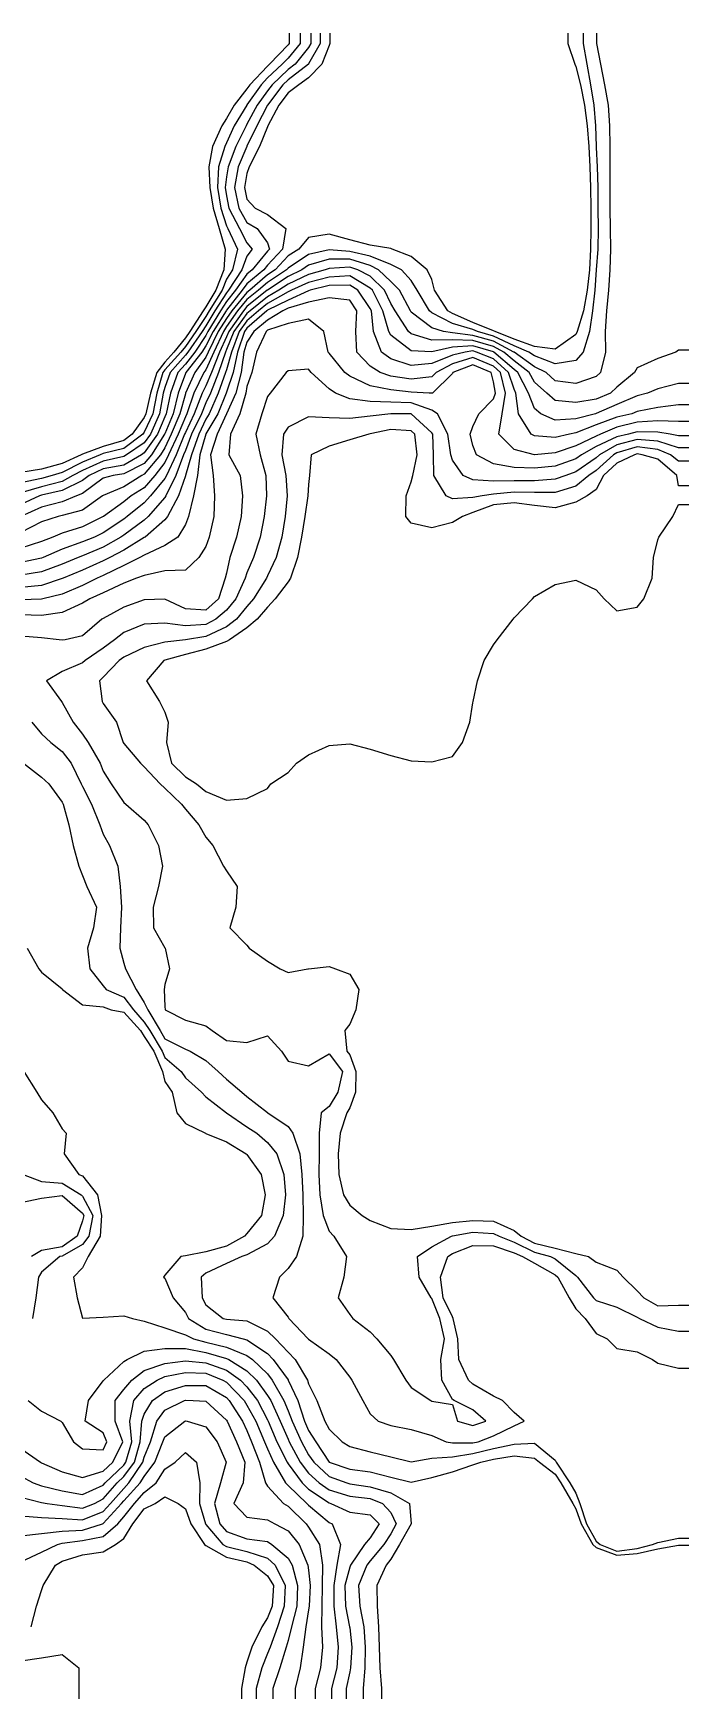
# Model space of a CAD drawing. Header units: metres. Extents: x 542999 to 543275, y 2234575 to 2234818.
# Drawn here: x 543178.9 to 543274.6, y 2234575 to 2234818 of the extents above; entities that cross this region are included whole.
import ezdxf

# ---------------------------------------------------------------- set-up
doc = ezdxf.new("R2010")
doc.units = ezdxf.units.M

msp = doc.modelspace()

# ---------------------------------------------------------------- linework, layer by layer
for points, elevation in [([(543261.13, 2234818.03), (543261.13, 2234816.53), (543261.7, 2234813.53), (543262.3, 2234810.53), (543262.84, 2234807.53), (543263.04, 2234804.53), (543263.07, 2234801.53), (543263.08, 2234798.53), (543263.1, 2234795.53), (543263.11, 2234792.53), (543263.13, 2234789.53), (543263.16, 2234786.53), (543263.07, 2234783.53), (543262.88, 2234780.53), (543262.6, 2234777.53), (543262.41, 2234774.53), (543262.43, 2234771.53), (543261.7, 2234768.53), (543261.1, 2234767.97), (543258.1, 2234766.91), (543255.1, 2234767.34), (543253.78, 2234768.53), (543252.1, 2234769.38), (543249.1, 2234771.49), (543249.06, 2234771.53), (543246.1, 2234773.09), (543243.1, 2234773.96), (543240.1, 2234774.34), (543238.8, 2234774.53), (543237.1, 2234775.04), (543234.1, 2234777.36), (543233.99, 2234777.53), (543232.35, 2234780.53), (543231.1, 2234781.82), (543229.33, 2234783.53), (543228.1, 2234784.15), (543225.1, 2234785.06), (543222.1, 2234785.07), (543219.1, 2234784.19), (543218.12, 2234783.53), (543216.1, 2234782.57), (543213.1, 2234780.56), (543213.07, 2234780.53), (543210.1, 2234778.17), (543209.57, 2234777.53), (543207.43, 2234774.53), (543207.1, 2234773.75), (543206.11, 2234771.53), (543204.91, 2234768.53), (543204.1, 2234766.59), (543203.58, 2234765.53), (543202.38, 2234762.53), (543201.1, 2234759.78), (543201, 2234759.53), (543199.76, 2234756.53), (543198.34, 2234753.53), (543198.1, 2234753.08), (543196.03, 2234750.53), (543195.1, 2234749.5), (543192.6, 2234747.53), (543192.1, 2234747.16), (543189.1, 2234745.15), (543187.83, 2234744.53), (543186.1, 2234743.81), (543183.1, 2234742.76), (543180.34, 2234741.53), (543180.1, 2234741.44), (543177.1, 2234740.81)], 2135.5), ([(543259.17, 2234818.03), (543259.17, 2234816.53), (543259.71, 2234813.53), (543260.27, 2234810.53), (543260.74, 2234807.53), (543260.99, 2234804.53), (543261.1, 2234801.53), (543261.1, 2234801.39), (543261.23, 2234798.53), (543261.31, 2234795.53), (543261.35, 2234792.53), (543261.37, 2234789.53), (543261.32, 2234786.53), (543261.11, 2234783.53), (543261.1, 2234783.52), (543260.9, 2234780.53), (543260.57, 2234777.53), (543260.12, 2234774.53), (543259.17, 2234771.53), (543258.1, 2234770.31), (543255.1, 2234769.8), (543252.1, 2234770.95), (543251.28, 2234771.53), (543249.1, 2234772.45), (543246.1, 2234773.85), (543243.74, 2234774.53), (543243.1, 2234774.79), (543240.1, 2234775.71), (543237.1, 2234777.26), (543236.76, 2234777.53), (543234.95, 2234780.53), (543234.1, 2234781.98), (543232.64, 2234783.53), (543231.1, 2234784.32), (543228.1, 2234785.52), (543225.1, 2234786.18), (543222.1, 2234786.43), (543219.1, 2234785.78), (543216.1, 2234783.78), (543215.87, 2234783.53), (543213.1, 2234781.67), (543211.8, 2234780.53), (543210.1, 2234779.18), (543208.73, 2234777.53), (543207.1, 2234775.23), (543206.66, 2234774.53), (543205.28, 2234771.53), (543204.1, 2234768.93), (543203.82, 2234768.53), (543202.36, 2234765.53), (543201.31, 2234762.53), (543201.1, 2234762.09), (543200.03, 2234759.53), (543198.66, 2234756.53), (543198.1, 2234755.4), (543196.65, 2234753.53), (543195.1, 2234751.72), (543193.2, 2234750.53), (543192.1, 2234749.67), (543189.14, 2234747.53), (543189.1, 2234747.51), (543186.1, 2234746.04), (543183.1, 2234745.08), (543181.75, 2234744.53), (543180.1, 2234743.9), (543177.1, 2234742.89)], 2136), ([(543256.96, 2234818.03), (543256.96, 2234816.53), (543257.97, 2234813.53), (543258.1, 2234813.18), (543258.78, 2234810.53), (543259.4, 2234807.53), (543259.78, 2234804.53), (543260.01, 2234801.53), (543260.16, 2234798.53), (543260.25, 2234795.53), (543260.3, 2234792.53), (543260.32, 2234789.53), (543260.27, 2234786.53), (543260.1, 2234783.53), (543259.79, 2234780.53), (543259.25, 2234777.53), (543258.3, 2234774.53), (543258.1, 2234774.1), (543255.1, 2234771.96), (543252.1, 2234772.33), (543249.1, 2234773.4), (543246.33, 2234774.53), (543246.1, 2234774.62), (543243.1, 2234775.84), (543240.1, 2234777.15), (543239.41, 2234777.53), (543237.49, 2234780.53), (543237.1, 2234782.09), (543236.42, 2234783.53), (543234.1, 2234785.48), (543231.3, 2234786.53), (543231.1, 2234786.61), (543228.1, 2234787.1), (543225.1, 2234787.88), (543222.1, 2234788.7), (543219.1, 2234788.24), (543217.65, 2234786.53), (543216.1, 2234785.55), (543214.21, 2234783.53), (543213.1, 2234782.79), (543210.53, 2234780.53), (543210.1, 2234780.2), (543207.89, 2234777.53), (543207.1, 2234776.42), (543205.91, 2234774.53), (543204.45, 2234771.53), (543204.1, 2234770.77), (543202.5, 2234768.53), (543201.14, 2234765.53), (543201.1, 2234765.44), (543200.3, 2234762.53), (543199.05, 2234759.53), (543198.1, 2234757.54), (543197.47, 2234756.53), (543195.1, 2234753.71), (543194.73, 2234753.53), (543192.1, 2234751.87), (543189.1, 2234750.61), (543188.99, 2234750.53), (543186.1, 2234748.46), (543183.1, 2234747.66), (543182.51, 2234747.53), (543180.1, 2234746.74), (543177.1, 2234745.18)], 2136.5), ([(543222.21, 2234818.03), (543222.21, 2234816.53), (543222.1, 2234816.25), (543221.04, 2234813.53), (543219.1, 2234811.53), (543217.66, 2234810.53), (543216.1, 2234809.36), (543214.74, 2234807.53), (543213.17, 2234804.53), (543213.1, 2234804.4), (543211.92, 2234801.53), (543210.41, 2234798.53), (543210.1, 2234797.59), (543209.72, 2234795.53), (543210.1, 2234793.82), (543211.3, 2234792.53), (543213.1, 2234791.58), (543215.78, 2234789.53), (543215.27, 2234786.53), (543213.1, 2234784.2), (543212.55, 2234783.53), (543210.1, 2234781.48), (543209.42, 2234780.53), (543207.1, 2234777.62), (543207.05, 2234777.53), (543205.15, 2234774.53), (543204.1, 2234772.42), (543203.51, 2234771.53), (543201.18, 2234768.53), (543201.1, 2234768.38), (543200.03, 2234765.53), (543199.3, 2234762.53), (543198.1, 2234759.61), (543198.07, 2234759.53), (543196.17, 2234756.53), (543195.1, 2234755.26), (543192.1, 2234753.76), (543190.57, 2234753.53), (543189.1, 2234753.11), (543186.1, 2234750.89), (543185.19, 2234750.53), (543183.1, 2234749.67), (543180.1, 2234748.87), (543177.1, 2234747.55)], 2137), ([(543220.81, 2234818.03), (543220.81, 2234816.53), (543219.1, 2234813.56), (543219.09, 2234813.53), (543216.1, 2234811.23), (543215.36, 2234810.53), (543213.1, 2234807.56), (543213.08, 2234807.53), (543211.56, 2234804.53), (543210.1, 2234801.56), (543210.09, 2234801.53), (543208.81, 2234798.53), (543208.3, 2234795.53), (543208.93, 2234792.53), (543210.1, 2234790.44), (543211.6, 2234789.53), (543213.1, 2234787.46), (543213.39, 2234786.53), (543213.1, 2234786.22), (543210.87, 2234783.53), (543210.1, 2234782.89), (543208.41, 2234780.53), (543207.1, 2234778.9), (543206.23, 2234777.53), (543204.4, 2234774.53), (543204.1, 2234773.94), (543202.49, 2234771.53), (543201.1, 2234769.76), (543200.01, 2234768.53), (543198.94, 2234765.53), (543198.3, 2234762.53), (543198.1, 2234762.05), (543197.03, 2234759.53), (543195.1, 2234756.8), (543194.71, 2234756.53), (543192.1, 2234755.02), (543189.1, 2234754.46), (543187.06, 2234753.53), (543186.1, 2234752.79), (543183.1, 2234751.3), (543180.1, 2234750.63), (543179.79, 2234750.53), (543177.1, 2234749.3)], 2137.5), ([(543219.44, 2234818.03), (543219.44, 2234816.53), (543219.1, 2234815.95), (543217.15, 2234813.53), (543216.1, 2234812.73), (543213.78, 2234810.53), (543213.1, 2234809.65), (543211.58, 2234807.53), (543210.1, 2234804.76), (543209.97, 2234804.53), (543208.48, 2234801.53), (543207.34, 2234798.53), (543207.1, 2234797.07), (543206.92, 2234795.53), (543207.1, 2234794.33), (543207.47, 2234792.53), (543208.99, 2234789.53), (543210.1, 2234787.44), (543210.86, 2234786.53), (543210.1, 2234785.5), (543209.35, 2234783.53), (543207.39, 2234780.53), (543207.1, 2234780.18), (543205.41, 2234777.53), (543204.1, 2234775.37), (543203.55, 2234774.53), (543201.48, 2234771.53), (543201.1, 2234771.06), (543198.86, 2234768.53), (543198.1, 2234766.35), (543197.88, 2234765.53), (543197.32, 2234762.53), (543195.99, 2234759.53), (543195.1, 2234758.27), (543192.53, 2234756.53), (543192.1, 2234756.29), (543189.1, 2234755.59), (543186.1, 2234754.26), (543184.66, 2234753.53), (543183.1, 2234752.64), (543180.1, 2234751.86), (543177.1, 2234750.96)], 2138), ([(543217.89, 2234818.03), (543217.89, 2234816.53), (543216.1, 2234814.42), (543215.25, 2234813.53), (543213.1, 2234811.53), (543212.17, 2234810.53), (543210.1, 2234807.58), (543210.07, 2234807.53), (543208.25, 2234804.53), (543207.1, 2234802.06), (543206.85, 2234801.53), (543205.92, 2234798.53), (543205.79, 2234795.53), (543206.28, 2234792.53), (543207.1, 2234789.92), (543207.3, 2234789.53), (543208.73, 2234786.53), (543207.97, 2234783.53), (543207.1, 2234782.14), (543206.46, 2234780.53), (543204.59, 2234777.53), (543204.1, 2234776.73), (543202.65, 2234774.53), (543201.1, 2234772.34), (543200.45, 2234771.53), (543198.1, 2234768.93), (543197.8, 2234768.53), (543196.95, 2234765.53), (543196.34, 2234762.53), (543195.1, 2234759.85), (543194.88, 2234759.53), (543192.1, 2234757.46), (543189.1, 2234756.7), (543188.65, 2234756.53), (543186.1, 2234755.44), (543183.1, 2234753.97), (543181.66, 2234753.53), (543180.1, 2234753.08), (543177.1, 2234752.43)], 2138.5), ([(543216.28, 2234818.03), (543216.28, 2234816.53), (543216.1, 2234816.33), (543213.4, 2234813.53), (543213.1, 2234813.26), (543210.54, 2234810.53), (543210.1, 2234809.91), (543208.22, 2234807.53), (543207.1, 2234805.6), (543206.43, 2234804.53), (543205.08, 2234801.53), (543204.52, 2234798.53), (543204.66, 2234795.53), (543205.18, 2234792.53), (543206.03, 2234789.53), (543206.91, 2234786.53), (543206.71, 2234783.53), (543205.57, 2234780.53), (543204.1, 2234778.13), (543203.71, 2234777.53), (543201.75, 2234774.53), (543201.1, 2234773.61), (543199.42, 2234771.53), (543198.1, 2234770.07), (543196.94, 2234768.53), (543196.02, 2234765.53), (543195.35, 2234762.53), (543195.1, 2234761.99), (543193.34, 2234759.53), (543192.1, 2234758.61), (543189.1, 2234757.75), (543186.1, 2234756.63), (543185.87, 2234756.53), (543183.1, 2234755.25), (543180.1, 2234754.42), (543177.1, 2234753.95)], 2139), ([(543274.6, 2234771.82), (543273.1, 2234771.82), (543272.7, 2234771.53), (543270.1, 2234770.56), (543267.1, 2234769.22), (543266.71, 2234768.53), (543264.1, 2234766.42), (543263.16, 2234765.53), (543261.1, 2234764.67), (543258.1, 2234764.14), (543255.1, 2234764.46), (543253.9, 2234765.53), (543252.1, 2234767.13), (543251.33, 2234768.53), (543249.1, 2234770.23), (543247.62, 2234771.53), (543246.1, 2234772.33), (543243.1, 2234773.2), (543240.1, 2234773.29), (543237.1, 2234773.25), (543234.1, 2234774.18), (543233.69, 2234774.53), (543231.76, 2234777.53), (543231.1, 2234778.62), (543230.2, 2234780.53), (543228.1, 2234782.58), (543226.28, 2234783.53), (543225.1, 2234783.93), (543222.1, 2234783.71), (543221.54, 2234783.53), (543219.1, 2234782.84), (543216.1, 2234781.45), (543214.74, 2234780.53), (543213.1, 2234779.58), (543210.55, 2234777.53), (543210.1, 2234777.14), (543208.2, 2234774.53), (543207.1, 2234771.89), (543206.94, 2234771.53), (543205.94, 2234768.53), (543204.76, 2234765.53), (543204.1, 2234764.09), (543203.44, 2234762.53), (543202.02, 2234759.53), (543201.1, 2234757.14), (543200.85, 2234756.53), (543199.73, 2234753.53), (543198.23, 2234750.53), (543198.1, 2234750.32), (543195.68, 2234747.53), (543195.1, 2234747.01), (543192.1, 2234744.8), (543191.7, 2234744.53), (543189.1, 2234743.06), (543186.1, 2234741.79), (543185.45, 2234741.53), (543183.1, 2234740.57), (543180.1, 2234739.47), (543177.1, 2234738.98)], 2135), ([(543274.6, 2234766.91), (543273.1, 2234766.91), (543270.1, 2234766.14), (543268.58, 2234765.53), (543267.1, 2234765.15), (543264.1, 2234763.85), (543261.1, 2234762.56), (543260.98, 2234762.53), (543258.1, 2234761.8), (543255.1, 2234761.58), (543253.02, 2234762.53), (543252.1, 2234763.29), (543251.23, 2234765.53), (543249.67, 2234768.53), (543249.1, 2234768.96), (543246.17, 2234771.53), (543246.1, 2234771.57), (543243.1, 2234772.45), (543240.1, 2234772.23), (543237.1, 2234771.57), (543234.1, 2234771.69), (543231.1, 2234774.01), (543230.82, 2234774.53), (543229.93, 2234777.53), (543228.42, 2234780.53), (543228.1, 2234780.84), (543225.1, 2234782.64), (543222.1, 2234782.46), (543219.1, 2234781.66), (543216.59, 2234780.53), (543216.1, 2234780.31), (543213.1, 2234778.61), (543211.76, 2234777.53), (543210.1, 2234776.08), (543208.98, 2234774.53), (543207.84, 2234771.53), (543207.1, 2234768.94), (543206.97, 2234768.53), (543205.91, 2234765.53), (543204.59, 2234762.53), (543204.1, 2234761.72), (543203.05, 2234759.53), (543202.02, 2234756.53), (543201.13, 2234753.53), (543201.1, 2234753.44), (543200.1, 2234750.53), (543198.51, 2234747.53), (543198.1, 2234747.02), (543195.22, 2234744.53), (543195.1, 2234744.46), (543192.1, 2234742.63), (543190.05, 2234741.53), (543189.1, 2234741.04), (543186.1, 2234739.7), (543183.27, 2234738.53), (543183.1, 2234738.46), (543180.1, 2234737.48), (543177.1, 2234737.18)], 2134.5), ([(543274.6, 2234763.81), (543273.1, 2234763.81), (543270.1, 2234763.42), (543267.1, 2234762.84), (543266.29, 2234762.53), (543264.1, 2234762), (543261.1, 2234760.89), (543258.1, 2234759.74), (543257.19, 2234759.53), (543255.1, 2234759.04), (543252.1, 2234759.29), (543251.61, 2234759.53), (543249.77, 2234762.53), (543249.38, 2234765.53), (543249.1, 2234766.09), (543248.31, 2234768.53), (543246.1, 2234770.51), (543243.64, 2234771.53), (543243.1, 2234771.69), (543241.97, 2234771.53), (543240.1, 2234771.09), (543237.1, 2234769.83), (543234.1, 2234769.55), (543231.1, 2234770.51), (543229.75, 2234771.53), (543228.6, 2234774.53), (543228.28, 2234777.53), (543228.1, 2234777.87), (543226.29, 2234780.53), (543225.1, 2234781.27), (543222.1, 2234781.21), (543219.32, 2234780.53), (543219.1, 2234780.46), (543216.1, 2234779.11), (543213.1, 2234777.63), (543212.98, 2234777.53), (543210.1, 2234775.01), (543209.75, 2234774.53), (543208.74, 2234771.53), (543208.1, 2234768.53), (543207.1, 2234765.66), (543207.06, 2234765.53), (543205.85, 2234762.53), (543204.1, 2234759.58), (543204.08, 2234759.53), (543203.22, 2234756.53), (543202.87, 2234753.53), (543202.3, 2234750.53), (543201.54, 2234747.53), (543201.1, 2234746.36), (543199.99, 2234744.53), (543198.1, 2234743.28), (543195.1, 2234741.87), (543194.47, 2234741.53), (543192.1, 2234740.38), (543189.1, 2234738.92), (543188.22, 2234738.53), (543186.1, 2234737.48), (543183.1, 2234736.19), (543180.3, 2234735.53), (543180.1, 2234735.48), (543177.1, 2234735.36)], 2134), ([(543274.6, 2234761.39), (543273.1, 2234761.39), (543270.1, 2234761.48), (543267.1, 2234761.3), (543264.1, 2234760.54), (543261.74, 2234759.53), (543261.1, 2234759.25), (543258.1, 2234757.84), (543255.1, 2234756.84), (543252.1, 2234756.55), (543249.1, 2234757.28), (543246.88, 2234759.53), (543247.35, 2234762.53), (543247.85, 2234765.53), (543247.12, 2234768.53), (543246.1, 2234769.44), (543243.1, 2234770.71), (543240.1, 2234769.79), (543237.73, 2234768.53), (543237.1, 2234767.92), (543234.1, 2234767.57), (543231.1, 2234768.01), (543229.53, 2234768.53), (543228.1, 2234769.44), (543226.13, 2234771.53), (543226, 2234774.53), (543226.16, 2234777.53), (543225.1, 2234779.07), (543222.1, 2234779.45), (543219.1, 2234778.82), (543216.1, 2234777.91), (543215.32, 2234777.53), (543213.1, 2234776.19), (543211.09, 2234774.53), (543210.1, 2234772.97), (543209.65, 2234771.53), (543209.23, 2234768.53), (543208.49, 2234765.53), (543207.12, 2234762.53), (543207.1, 2234762.51), (543205.73, 2234759.53), (543204.75, 2234756.53), (543205.14, 2234753.53), (543205.38, 2234750.53), (543205.27, 2234747.53), (543204.6, 2234744.53), (543204.1, 2234743.15), (543203.08, 2234741.53), (543201.1, 2234739.72), (543198.1, 2234739.61), (543195.1, 2234738.94), (543193.96, 2234738.53), (543192.1, 2234737.79), (543189.1, 2234736.39), (543187.17, 2234735.53), (543186.1, 2234734.87), (543183.1, 2234733.51), (543180.1, 2234733.1), (543177.1, 2234733.17)], 2133.5), ([(543274.6, 2234759.31), (543273.1, 2234759.31), (543271.91, 2234759.53), (543270.1, 2234759.85), (543267.1, 2234759.87), (543265.79, 2234759.53), (543264.1, 2234759.17), (543261.1, 2234757.72), (543258.94, 2234756.53), (543258.1, 2234755.96), (543255.1, 2234754.88), (543252.1, 2234754.56), (543249.1, 2234754.66), (543246.1, 2234755.19), (543243.63, 2234756.53), (543243.1, 2234757.88), (543242.67, 2234759.53), (543243.1, 2234760.67), (543243.98, 2234762.53), (543246.1, 2234764.69), (543246.37, 2234765.53), (543246.1, 2234767.18), (543245.75, 2234768.53), (543243.1, 2234769.68), (543240.17, 2234768.53), (543240.1, 2234768.37), (543237.18, 2234765.53), (543237.1, 2234765.5), (543236.72, 2234765.53), (543234.1, 2234765.69), (543231.1, 2234766.01), (543228.1, 2234766.59), (543225.1, 2234767.98), (543224.38, 2234768.53), (543222.1, 2234771.38), (543221.97, 2234771.53), (543221.31, 2234774.53), (543219.1, 2234776.33), (543216.1, 2234775.67), (543213.1, 2234774.7), (543212.9, 2234774.53), (543211.5, 2234771.53), (543210.81, 2234768.53), (543210.1, 2234766.52), (543209.94, 2234765.53), (543209.07, 2234762.53), (543207.7, 2234759.53), (543207.46, 2234756.53), (543209.12, 2234753.53), (543209.46, 2234750.53), (543209.24, 2234747.53), (543208.56, 2234744.53), (543207.62, 2234741.53), (543207.1, 2234739.26), (543206.93, 2234738.53), (543205.96, 2234735.53), (543204.1, 2234733.88), (543201.1, 2234734.05), (543198.1, 2234735.45), (543195.1, 2234735.36), (543192.1, 2234734.31), (543189.1, 2234732.64), (543188.92, 2234732.53), (543186.1, 2234730.11), (543183.53, 2234729.53), (543183.1, 2234729.48), (543182.67, 2234729.53), (543180.1, 2234729.83), (543177.1, 2234730.09)], 2133), ([(543274.6, 2234757.57), (543273.1, 2234757.57), (543270.1, 2234758.54), (543267.1, 2234758.74), (543264.1, 2234757.99), (543261.57, 2234756.53), (543261.1, 2234756.11), (543258.1, 2234754.06), (543256.67, 2234753.53), (543255.1, 2234752.96), (543252.1, 2234752.71), (543249.1, 2234752.71), (543246.1, 2234752.69), (543243.1, 2234752.89), (543241.65, 2234753.53), (543240.1, 2234755.73), (543239.87, 2234756.53), (543239.42, 2234759.53), (543237.91, 2234762.53), (543237.1, 2234763.05), (543234.1, 2234764.09), (543231.1, 2234764.23), (543228.1, 2234764.31), (543225.1, 2234764.71), (543223.04, 2234765.53), (543222.1, 2234766.16), (543219.49, 2234768.53), (543219.1, 2234769.01), (543216.1, 2234768.78), (543215.82, 2234768.53), (543213.47, 2234765.53), (543213.1, 2234765.04), (543212.25, 2234762.53), (543211.38, 2234759.53), (543212.02, 2234756.53), (543212.87, 2234753.53), (543212.93, 2234750.53), (543212.63, 2234747.53), (543212.04, 2234744.53), (543211.06, 2234741.53), (543210.1, 2234739.29), (543209.83, 2234738.53), (543208.49, 2234735.53), (543207.1, 2234733.88), (543205.56, 2234732.53), (543204.1, 2234731.76), (543201.1, 2234731.58), (543198.1, 2234731.95), (543195.1, 2234731.83), (543192.1, 2234730.62), (543190.76, 2234729.53), (543189.1, 2234728.31), (543186.46, 2234726.53), (543186.1, 2234726.17), (543183.1, 2234724.89), (543180.84, 2234723.53), (543183, 2234720.53), (543183.1, 2234720.41), (543184.74, 2234717.53), (543186.1, 2234715.78), (543186.91, 2234714.53), (543188.67, 2234711.53), (543189.1, 2234710.39), (543190.29, 2234708.53), (543192.1, 2234705.78), (543192.41, 2234705.53), (543195.1, 2234703.21), (543195.66, 2234702.53), (543197.19, 2234699.53), (543197.75, 2234696.53), (543197.2, 2234693.53), (543196.38, 2234690.53), (543196.46, 2234687.53), (543198.1, 2234684.58), (543198.15, 2234684.53), (543198.79, 2234681.53), (543198.1, 2234679.25), (543198, 2234678.53), (543198.1, 2234676.02), (543198.16, 2234675.53), (543201.1, 2234674.03), (543204.1, 2234673.22), (543205.04, 2234672.53), (543207.1, 2234671.07), (543210.1, 2234670.76), (543213.1, 2234671.75), (543215.15, 2234669.53), (543216.1, 2234668.04), (543219.1, 2234667.35), (543222.1, 2234669.11), (543224.07, 2234666.53), (543223.37, 2234663.53), (543222.1, 2234661.46), (543220.94, 2234660.53), (543220.64, 2234657.53), (543220.62, 2234654.53), (543220.57, 2234651.53), (543220.73, 2234648.53), (543221.25, 2234645.53), (543222.1, 2234643.27), (543222.77, 2234642.53), (543224.61, 2234639.53), (543224.26, 2234636.53), (543223.42, 2234633.53), (543225.1, 2234631.08), (543225.56, 2234630.53), (543228.1, 2234628.56), (543229.05, 2234627.53), (543231.1, 2234625.1), (543231.49, 2234624.53), (543233.3, 2234621.53), (543234.1, 2234620.45), (543236.93, 2234618.53), (543237.1, 2234618.45), (543240.1, 2234617.98), (543240.85, 2234615.53), (543243.1, 2234614.88), (543244.96, 2234615.53), (543243.1, 2234617.18), (543240.35, 2234618.53), (543240.1, 2234618.7), (543238.53, 2234621.53), (543238.41, 2234624.53), (543238.92, 2234627.53), (543238.27, 2234630.53), (543237.1, 2234633.44), (543237, 2234633.53), (543235.22, 2234636.53), (543234.98, 2234639.53), (543237.1, 2234640.97), (543239.97, 2234642.53), (543240.1, 2234642.57), (543243.1, 2234643.09), (543246.1, 2234642.93), (543246.94, 2234642.53), (543249.1, 2234641.64), (543252.1, 2234640.18), (543254.43, 2234639.53), (543255.1, 2234639.2), (543258.1, 2234636.76), (543258.38, 2234636.53), (543260.69, 2234633.53), (543261.1, 2234633.12), (543264.1, 2234632.18), (543267.1, 2234630.68), (543267.44, 2234630.53), (543270.1, 2234629.22), (543273.1, 2234628.65), (543274.6, 2234628.65)], 2132.5), ([(543274.6, 2234755.59), (543273.1, 2234755.59), (543271.93, 2234756.53), (543270.1, 2234757.31), (543267.1, 2234757.7), (543264.1, 2234756.81), (543263.62, 2234756.53), (543261.1, 2234754.26), (543260.04, 2234753.53), (543258.1, 2234751.96), (543255.1, 2234751.05), (543252.1, 2234751.02), (543249.1, 2234751.08), (543246.1, 2234750.81), (543244.43, 2234750.53), (543243.1, 2234750.28), (543240.1, 2234750.13), (543239.17, 2234750.53), (543237.39, 2234753.53), (543237.36, 2234756.53), (543237.23, 2234759.53), (543237.1, 2234759.73), (543234.1, 2234762.51), (543231.1, 2234762.51), (543228.1, 2234762.15), (543225.1, 2234761.82), (543222.1, 2234761.91), (543219.1, 2234762.06), (543216.1, 2234760.55), (543215.45, 2234759.53), (543215.2, 2234756.53), (543215.79, 2234753.53), (543215.98, 2234750.53), (543215.7, 2234747.53), (543215.17, 2234744.53), (543214.36, 2234741.53), (543213.1, 2234738.89), (543212.94, 2234738.53), (543211.07, 2234735.53), (543210.1, 2234734.42), (543208.58, 2234732.53), (543207.1, 2234731.41), (543204.1, 2234730.03), (543201.12, 2234729.53), (543201.1, 2234729.53), (543198.1, 2234729.18), (543195.1, 2234728.43), (543192.1, 2234727.01), (543191.43, 2234726.53), (543189.1, 2234724.07), (543188.58, 2234723.53), (543188.96, 2234720.53), (543189.1, 2234720.25), (543191.07, 2234717.53), (543192.01, 2234714.53), (543192.1, 2234714.41), (543194.57, 2234711.53), (543195.1, 2234711.01), (543197.42, 2234708.53), (543198.1, 2234707.87), (543200.53, 2234705.53), (543201.1, 2234704.82), (543203.07, 2234702.53), (543204.1, 2234700.74), (543205.12, 2234699.53), (543206.69, 2234696.53), (543207.1, 2234695.83), (543208.67, 2234693.53), (543208.48, 2234690.53), (543207.6, 2234687.53), (543210.1, 2234684.96), (543210.43, 2234684.53), (543213.1, 2234682.65), (543214.95, 2234681.53), (543216.1, 2234680.99), (543219, 2234681.53), (543219.1, 2234681.54), (543222.1, 2234681.89), (543223.01, 2234681.53), (543225.1, 2234680.76), (543226.43, 2234678.53), (543226, 2234675.53), (543225.1, 2234673.43), (543224.37, 2234672.53), (543224.69, 2234669.53), (543225.1, 2234668.97), (543226, 2234666.53), (543225.93, 2234663.53), (543225.1, 2234661.25), (543224.68, 2234660.53), (543223.69, 2234657.53), (543223.43, 2234654.53), (543223.53, 2234651.53), (543224.2, 2234648.53), (543225.1, 2234647.05), (543226.9, 2234645.53), (543228.1, 2234644.81), (543231.1, 2234643.66), (543234.1, 2234643.48), (543237.1, 2234643.98), (543240.1, 2234644.49), (543243.1, 2234644.82), (543246.1, 2234644.71), (543249.1, 2234643.37), (543250.16, 2234642.53), (543252.1, 2234641.49), (543255.1, 2234640.76), (543258.1, 2234640.01), (543259.99, 2234639.53), (543261.1, 2234638.74), (543264.1, 2234637.57), (543265.02, 2234636.53), (543267.1, 2234634.53), (543268.05, 2234633.53), (543270.1, 2234632.36), (543273.1, 2234632.43), (543274.6, 2234632.43)], 2132), ([(543274.6, 2234752), (543273.1, 2234752), (543272.87, 2234753.53), (543270.1, 2234755.89), (543267.81, 2234756.53), (543267.1, 2234756.65), (543266.71, 2234756.53), (543264.1, 2234755.31), (543262.16, 2234753.53), (543261.1, 2234751.45), (543259.8, 2234750.53), (543258.1, 2234749.64), (543255.1, 2234748.79), (543252.1, 2234749.15), (543249.1, 2234749.53), (543246.1, 2234749.21), (543243.1, 2234748.12), (543241.56, 2234747.53), (543240.1, 2234746.67), (543237.1, 2234745.85), (543234.1, 2234746.56), (543233.31, 2234747.53), (543233.36, 2234750.53), (543234.1, 2234752.57), (543234.33, 2234753.53), (543234.93, 2234756.53), (543234.61, 2234759.53), (543234.1, 2234760.01), (543231.1, 2234760.23), (543228.1, 2234759.57), (543227.9, 2234759.53), (543225.1, 2234758.72), (543222.1, 2234757.78), (543219.46, 2234756.53), (543219.23, 2234753.53), (543219.1, 2234752.19), (543219, 2234750.53), (543218.54, 2234747.53), (543218.07, 2234744.53), (543217.47, 2234741.53), (543216.48, 2234738.53), (543216.1, 2234737.98), (543214.23, 2234735.53), (543213.1, 2234734.32), (543211.58, 2234732.53), (543210.1, 2234731.29), (543207.56, 2234729.53), (543207.1, 2234729.28), (543204.1, 2234728.16), (543201.1, 2234727.4), (543198.1, 2234726.58), (543197.98, 2234726.53), (543195.44, 2234723.53), (543197.32, 2234720.53), (543198.1, 2234719), (543198.6, 2234717.53), (543198.35, 2234714.53), (543199.09, 2234711.53), (543201.1, 2234709.56), (543202.74, 2234708.53), (543204.1, 2234707.42), (543207.1, 2234706.13), (543210.1, 2234706.38), (543213.1, 2234707.84), (543213.59, 2234708.53), (543216.1, 2234710.16), (543217.31, 2234711.53), (543219.1, 2234712.75), (543222.1, 2234714.11), (543225.1, 2234714.35), (543228.1, 2234713.6), (543231.1, 2234712.65), (543234.1, 2234711.87), (543237.1, 2234711.72), (543240.1, 2234712.49), (543241.59, 2234714.53), (543242.65, 2234717.53), (543243.1, 2234720.36), (543243.13, 2234720.53), (543243.75, 2234723.53), (543244.73, 2234726.53), (543246.1, 2234728.81), (543246.62, 2234729.53), (543248.96, 2234732.53), (543249.1, 2234732.73), (543251.79, 2234735.53), (543252.1, 2234735.87), (543255.1, 2234737.62), (543258.1, 2234738.23), (543261.1, 2234736.85), (543262.28, 2234735.53), (543264.1, 2234733.75), (543267.1, 2234734.28), (543268.06, 2234735.53), (543269.26, 2234738.53), (543269.47, 2234741.53), (543270.1, 2234744.1), (543270.25, 2234744.53), (543272.28, 2234747.53), (543273.1, 2234749.29), (543274.6, 2234749.29)], 2131.5), ([(543178.68, 2234717.53), (543180.1, 2234715.83), (543181.45, 2234714.53), (543183.1, 2234713.25), (543184.44, 2234711.53), (543185.89, 2234708.53), (543186.1, 2234708.12), (543187.4, 2234705.53), (543188.6, 2234702.53), (543189.1, 2234701.2), (543190.02, 2234699.53), (543191.23, 2234696.53), (543191.56, 2234693.53), (543191.78, 2234690.53), (543191.61, 2234687.53), (543191.52, 2234684.53), (543192.1, 2234682.37), (543192.37, 2234681.53), (543193.9, 2234678.53), (543195.1, 2234676.63), (543195.61, 2234675.53), (543197.42, 2234672.53), (543198.1, 2234671.32), (543201.1, 2234669.82), (543201.81, 2234669.53), (543204.1, 2234668.13), (543205.89, 2234666.53), (543207.1, 2234665.44), (543209.37, 2234663.53), (543210.1, 2234662.92), (543213.1, 2234660.55), (543213.13, 2234660.53), (543216.1, 2234658.52), (543216.8, 2234657.53), (543217.81, 2234654.53), (543218.13, 2234651.53), (543218.24, 2234648.53), (543218.3, 2234645.53), (543218.27, 2234642.53), (543217.31, 2234639.53), (543216.1, 2234637.81), (543214.84, 2234636.53), (543213.88, 2234633.53), (543216.1, 2234630.72), (543216.22, 2234630.53), (543219.04, 2234627.53), (543219.1, 2234627.47), (543222.1, 2234625.37), (543223.12, 2234624.53), (543225.1, 2234621.94), (543225.43, 2234621.53), (543227.04, 2234618.53), (543228.1, 2234616.59), (543229.25, 2234615.53), (543231.1, 2234614.88), (543234.1, 2234614.33), (543237.1, 2234613.45), (543239.2, 2234612.53), (543240.1, 2234612.35), (543243.1, 2234612.35), (543243.87, 2234612.53), (543246.1, 2234613.38), (543249.1, 2234614.84), (543250.57, 2234615.53), (543249.1, 2234616.77), (543247.41, 2234618.53), (543246.1, 2234619.17), (543243.1, 2234620.93), (543242.43, 2234621.53), (543241.05, 2234624.53), (543240.9, 2234627.53), (543240.21, 2234630.53), (543240.1, 2234630.77), (543238.74, 2234633.53), (543238.37, 2234636.53), (543239.43, 2234639.53), (543240.1, 2234640), (543243.1, 2234641.16), (543246.1, 2234641.13), (543249.1, 2234640.07), (543250.31, 2234639.53), (543252.1, 2234638.6), (543255.1, 2234636.87), (543255.51, 2234636.53), (543257.16, 2234633.53), (543258.1, 2234631.91), (543259.5, 2234630.53), (543261.1, 2234628.3), (543262.72, 2234627.53), (543264.1, 2234626.13), (543267.1, 2234625.65), (543269.31, 2234624.53), (543270.1, 2234623.97), (543273.1, 2234623.27), (543274.6, 2234623.27)], 2133), ([(543177.45, 2234711.53), (543180.1, 2234709.51), (543181.16, 2234708.53), (543183.1, 2234705.84), (543183.25, 2234705.53), (543184.08, 2234702.53), (543184.74, 2234699.53), (543185.55, 2234696.53), (543186.1, 2234695.13), (543186.71, 2234693.53), (543188.11, 2234690.53), (543187.7, 2234687.53), (543186.83, 2234684.53), (543187.17, 2234681.53), (543189.1, 2234679.07), (543189.53, 2234678.53), (543192.1, 2234677.37), (543193.55, 2234675.53), (543195.1, 2234673.75), (543195.93, 2234672.53), (543197.71, 2234669.53), (543198.1, 2234668.59), (543200.48, 2234666.53), (543201.1, 2234665.62), (543203.45, 2234663.53), (543204.1, 2234662.87), (543207.09, 2234660.53), (543207.1, 2234660.53), (543210.1, 2234658.47), (543211.52, 2234657.53), (543213.1, 2234656.21), (543214.44, 2234654.53), (543215.46, 2234651.53), (543215.71, 2234648.53), (543215.4, 2234645.53), (543214.13, 2234642.53), (543213.1, 2234641.38), (543210.1, 2234639.8), (543209.36, 2234639.53), (543207.1, 2234638.55), (543204.1, 2234637.11), (543203.41, 2234636.53), (543203.55, 2234633.53), (543204.1, 2234632.49), (543206.6, 2234630.53), (543207.1, 2234630.41), (543210.1, 2234630.16), (543213.1, 2234628.64), (543214.26, 2234627.53), (543216.1, 2234625.59), (543217.13, 2234624.53), (543218.93, 2234621.53), (543219.1, 2234620.97), (543220.3, 2234618.53), (543221.48, 2234615.53), (543222.1, 2234614.36), (543223.99, 2234612.53), (543225.1, 2234611.82), (543228.1, 2234611.03), (543231.1, 2234610.31), (543234.1, 2234609.61), (543237.1, 2234610.12), (543240.1, 2234610.32), (543243.1, 2234610.8), (543246.1, 2234611.52), (543249.1, 2234612.19), (543252.1, 2234612.32), (543255.1, 2234609.85), (543255.27, 2234609.53), (543257.26, 2234606.53), (543258.1, 2234605.02), (543258.69, 2234603.53), (543259.68, 2234600.53), (543261.1, 2234598.03), (543261.65, 2234597.53), (543264.1, 2234596.55), (543267.1, 2234596.96), (543269.32, 2234597.53), (543270.1, 2234597.84), (543273.1, 2234598.45), (543274.6, 2234598.45)], 2133.5), ([(543178, 2234684.53), (543179.7, 2234681.53), (543180.1, 2234681.04), (543183.1, 2234678.61), (543183.18, 2234678.53), (543186.1, 2234676.26), (543189.1, 2234675.99), (543190.29, 2234675.53), (543192.1, 2234675.2), (543194.57, 2234672.53), (543195.1, 2234671.67), (543196.48, 2234669.53), (543197.76, 2234666.53), (543198.1, 2234665.11), (543199.18, 2234663.53), (543199.86, 2234660.53), (543201.1, 2234658.95), (543204.03, 2234657.53), (543204.1, 2234657.51), (543207.1, 2234656.3), (543209.98, 2234654.53), (543210.1, 2234654.43), (543212.17, 2234651.53), (543212.77, 2234648.53), (543212.22, 2234645.53), (543210.1, 2234642.91), (543209.73, 2234642.53), (543207.1, 2234641.08), (543204.1, 2234640.23), (543201.1, 2234639.63), (543200.42, 2234639.53), (543198.1, 2234636.85), (543197.9, 2234636.53), (543198.1, 2234636.38), (543199.33, 2234633.53), (543201.1, 2234631.38), (543201.58, 2234630.53), (543204.1, 2234628.97), (543207.1, 2234628.17), (543209.53, 2234627.53), (543210.1, 2234627.38), (543213.1, 2234625.39), (543213.93, 2234624.53), (543216.1, 2234621.56), (543216.12, 2234621.53), (543217.54, 2234618.53), (543218.51, 2234615.53), (543219.1, 2234614.18), (543220.17, 2234612.53), (543222.09, 2234609.53), (543222.1, 2234609.52), (543225.1, 2234608.51), (543228.1, 2234608.11), (543231.1, 2234607.36), (543234.1, 2234606.64), (543237.1, 2234607.31), (543240.1, 2234608.13), (543243.1, 2234609.15), (543244.24, 2234609.53), (543246.1, 2234610), (543249.1, 2234610.48), (543252.1, 2234610.13), (543252.81, 2234609.53), (543255.1, 2234607.77), (543255.93, 2234606.53), (543257.67, 2234603.53), (543258.1, 2234602.75), (543258.92, 2234600.53), (543260.6, 2234597.53), (543261.1, 2234597.11), (543264.1, 2234595.95), (543267.1, 2234596.24), (543270.1, 2234596.9), (543273.1, 2234597.42), (543274.6, 2234597.42)], 2134), ([(543177.52, 2234666.53), (543179.4, 2234663.53), (543180.1, 2234662.41), (543181.77, 2234660.53), (543183.1, 2234658.19), (543183.69, 2234657.53), (543183.41, 2234654.53), (543185.55, 2234651.53), (543186.1, 2234651.33), (543188.26, 2234648.53), (543188.87, 2234645.53), (543188.67, 2234642.53), (543186.93, 2234639.53), (543186.1, 2234637.9), (543184.77, 2234636.53), (543185.3, 2234633.53), (543186.1, 2234630.57), (543189.1, 2234630.71), (543192.1, 2234630.88), (543193.37, 2234630.53), (543195.1, 2234630.12), (543198.1, 2234629.13), (543201.1, 2234628.14), (543202.3, 2234627.53), (543204.1, 2234627.04), (543207.1, 2234626.34), (543210.1, 2234625.11), (543210.89, 2234624.53), (543213.1, 2234622.41), (543213.8, 2234621.53), (543215.48, 2234618.53), (543216.1, 2234617.02), (543216.69, 2234615.53), (543218.04, 2234612.53), (543219.1, 2234610.62), (543219.86, 2234609.53), (543222.1, 2234607.46), (543224.69, 2234606.53), (543225.1, 2234606.4), (543228.1, 2234605.95), (543231.1, 2234605.06), (543233.85, 2234603.53), (543234.08, 2234600.53), (543232.36, 2234597.53), (543231.1, 2234595.37), (543230.43, 2234594.53), (543229.05, 2234591.53), (543229.09, 2234588.53), (543229.31, 2234585.53), (543229.39, 2234582.53), (543229.5, 2234579.53), (543229.75, 2234576.53), (543229.75, 2234575.03)], 2134.5), ([(543177.41, 2234651.53), (543180.1, 2234650.48), (543183.1, 2234650.23), (543185.9, 2234648.53), (543186.1, 2234648.36), (543187.59, 2234645.53), (543187.02, 2234642.53), (543186.1, 2234641.32), (543183.1, 2234639.62), (543182.78, 2234639.53), (543180.1, 2234637.25), (543179.66, 2234636.53), (543179.29, 2234633.53), (543178.78, 2234630.53)], 2135), ([(543177.1, 2234647.45), (543180.1, 2234648.05), (543183.1, 2234648.43), (543186.1, 2234645.9), (543186.3, 2234645.53), (543186.1, 2234644.78), (543185.29, 2234642.53), (543183.1, 2234640.95), (543180.1, 2234640.45), (543178.63, 2234639.53)], 2135.5), ([(543178.16, 2234618.53), (543180.1, 2234616.97), (543182.9, 2234615.53), (543183.1, 2234615.35), (543184.78, 2234612.53), (543186.1, 2234611.47), (543189.1, 2234611.33), (543189.64, 2234612.53), (543189.1, 2234613.8), (543186.46, 2234615.53), (543186.96, 2234618.53), (543189.1, 2234621.39), (543189.2, 2234621.53), (543192.1, 2234624.21), (543192.62, 2234624.53), (543195.1, 2234625.76), (543198.1, 2234626.11), (543201.1, 2234626.12), (543204.1, 2234625.54), (543207.1, 2234624.68), (543207.43, 2234624.53), (543210.1, 2234622.86), (543211.48, 2234621.53), (543213.1, 2234619.29), (543213.56, 2234618.53), (543214.93, 2234615.53), (543216.1, 2234612.88), (543216.26, 2234612.53), (543217.86, 2234609.53), (543219.1, 2234607.95), (543220.66, 2234606.53), (543222.1, 2234605.49), (543225.1, 2234604.58), (543228.1, 2234604.23), (543229.87, 2234603.53), (543231.1, 2234602.22), (543231.9, 2234600.53), (543231.1, 2234599.1), (543230.08, 2234597.53), (543228.1, 2234595.17), (543227.61, 2234594.53), (543226.4, 2234591.53), (543226.58, 2234588.53), (543227.15, 2234585.53), (543227.37, 2234582.53), (543227.32, 2234579.53), (543227.06, 2234576.53), (543227.06, 2234575.03)], 2135), ([(543177.1, 2234611.52), (543179.96, 2234609.53), (543180.1, 2234609.45), (543183.1, 2234608.15), (543186.1, 2234607.3), (543189.1, 2234608.21), (543190.51, 2234609.53), (543191.97, 2234612.53), (543190.86, 2234615.53), (543190.84, 2234618.53), (543192.1, 2234620.14), (543193.28, 2234621.53), (543195.1, 2234622.94), (543198.1, 2234623.94), (543201.1, 2234624.32), (543204.1, 2234624.04), (543207.1, 2234622.99), (543209.14, 2234621.53), (543210.1, 2234620.53), (543211.65, 2234618.53), (543213.1, 2234615.71), (543213.19, 2234615.53), (543214.48, 2234612.53), (543215.97, 2234609.53), (543216.1, 2234609.31), (543218.14, 2234606.53), (543219.1, 2234605.61), (543222.1, 2234603.6), (543222.33, 2234603.53), (543225.1, 2234602.27), (543228.1, 2234601.86), (543229.38, 2234600.53), (543228.1, 2234598.52), (543227.24, 2234597.53), (543225.23, 2234594.53), (543225.1, 2234594.2), (543224.39, 2234591.53), (543224.49, 2234588.53), (543225.08, 2234585.53), (543225.1, 2234585.35), (543225.42, 2234582.53), (543225.24, 2234579.53), (543225.1, 2234578.93), (543224.57, 2234576.53), (543224.57, 2234575.03)], 2135.5), ([(543177.1, 2234607.48), (543178.9, 2234606.53), (543180.1, 2234606.1), (543183.1, 2234605.38), (543186.1, 2234604.82), (543189.1, 2234606.21), (543189.39, 2234606.53), (543192.1, 2234609.1), (543192.42, 2234609.53), (543193.27, 2234612.53), (543193, 2234615.53), (543193.57, 2234618.53), (543195.1, 2234620.28), (543196.99, 2234621.53), (543198.1, 2234622.03), (543201.1, 2234622.61), (543204.1, 2234622.51), (543206.56, 2234621.53), (543207.1, 2234621.21), (543209.68, 2234618.53), (543210.1, 2234617.88), (543211.37, 2234615.53), (543212.67, 2234612.53), (543213.1, 2234611.49), (543213.97, 2234609.53), (543215.71, 2234606.53), (543216.1, 2234606.12), (543218.82, 2234603.53), (543219.1, 2234603.25), (543222.1, 2234600.73), (543222.54, 2234600.53), (543223.75, 2234597.53), (543223.21, 2234594.53), (543222.77, 2234591.53), (543222.78, 2234588.53), (543223.12, 2234585.53), (543223.43, 2234582.53), (543223.23, 2234579.53), (543222.43, 2234576.53), (543222.43, 2234575.03)], 2136), ([(543177.1, 2234604.42), (543180.1, 2234603.68), (543180.9, 2234603.53), (543183.1, 2234603.2), (543186.1, 2234602.81), (543187.83, 2234603.53), (543189.1, 2234604.18), (543191.15, 2234606.53), (543192.1, 2234607.43), (543193.66, 2234609.53), (543194.5, 2234612.53), (543194.75, 2234615.53), (543195.1, 2234616.57), (543196.31, 2234618.53), (543198.1, 2234619.83), (543201.1, 2234620.73), (543204.1, 2234620.72), (543207.1, 2234618.96), (543207.51, 2234618.53), (543209.43, 2234615.53), (543210.1, 2234614.15), (543210.77, 2234612.53), (543211.94, 2234609.53), (543212.82, 2234606.53), (543213.1, 2234606.02), (543215.44, 2234603.53), (543216.1, 2234603.11), (543218.75, 2234600.53), (543219.1, 2234600.08), (543220.71, 2234597.53), (543221.15, 2234594.53), (543221.07, 2234591.53), (543221.01, 2234588.53), (543220.97, 2234585.53), (543221.12, 2234582.53), (543220.86, 2234579.53), (543220.05, 2234576.53), (543220.05, 2234575.03)], 2136.5), ([(543177.1, 2234601.7), (543180.1, 2234601.47), (543183.1, 2234601.3), (543186.1, 2234601.15), (543189.1, 2234602.34), (543190.19, 2234603.53), (543192.1, 2234605.7), (543192.85, 2234606.53), (543194.9, 2234609.53), (543195.1, 2234610.28), (543196.02, 2234612.53), (543196.95, 2234615.53), (543198.1, 2234617.14), (543200.98, 2234618.53), (543201.1, 2234618.57), (543202.24, 2234618.53), (543204.1, 2234618.43), (543207.1, 2234615.67), (543207.19, 2234615.53), (543208.57, 2234612.53), (543209.81, 2234609.53), (543209.54, 2234606.53), (543208.19, 2234603.53), (543210.1, 2234601.5), (543213.1, 2234601.15), (543214.19, 2234600.53), (543216.1, 2234599.51), (543217.7, 2234597.53), (543219.01, 2234594.53), (543219.1, 2234593.78), (543219.32, 2234591.53), (543219.18, 2234588.53), (543219.1, 2234588.02), (543218.68, 2234585.53), (543218.32, 2234582.53), (543217.89, 2234579.53), (543217.13, 2234576.53), (543217.13, 2234575.03)], 2137), ([(543177.1, 2234598.81), (543180.1, 2234599.15), (543183.1, 2234599.48), (543186.1, 2234599.6), (543188.99, 2234600.53), (543189.1, 2234600.58), (543191.78, 2234603.53), (543192.1, 2234603.9), (543194.48, 2234606.53), (543195.1, 2234607.47), (543196.66, 2234609.53), (543197.82, 2234612.53), (543198.1, 2234613.26), (543201.01, 2234615.53), (543201.1, 2234615.58), (543201.36, 2234615.53), (543204.1, 2234614.68), (543205.74, 2234612.53), (543207.08, 2234609.53), (543206.25, 2234606.53), (543205.38, 2234603.53), (543206.15, 2234600.53), (543207.1, 2234599.45), (543210.1, 2234598.38), (543213.1, 2234597.95), (543213.75, 2234597.53), (543216.1, 2234595.55), (543216.7, 2234594.53), (543217.48, 2234591.53), (543217.36, 2234588.53), (543216.62, 2234585.53), (543216.1, 2234583.53), (543215.81, 2234582.53), (543214.89, 2234579.53), (543213.86, 2234576.53), (543213.86, 2234575.03)], 2137.5), ([(543177.1, 2234594.98), (543180.1, 2234596.42), (543182.41, 2234597.53), (543183.1, 2234597.71), (543186.1, 2234598.11), (543189.1, 2234598.72), (543191.22, 2234600.53), (543192.1, 2234601.55), (543193.69, 2234603.53), (543195.1, 2234605.14), (543196.83, 2234606.53), (543198.1, 2234608.53), (543199.61, 2234609.53), (543201.1, 2234610.93), (543202.74, 2234609.53), (543203.2, 2234606.53), (543203.15, 2234603.53), (543204.05, 2234600.53), (543204.1, 2234600.45), (543206.59, 2234597.53), (543207.1, 2234597.23), (543210.1, 2234596.52), (543213.1, 2234595.55), (543214.22, 2234594.53), (543215.67, 2234591.53), (543215.55, 2234588.53), (543214.56, 2234585.53), (543213.48, 2234582.53), (543213.1, 2234581.61), (543212.25, 2234579.53), (543211.45, 2234576.53), (543211.45, 2234575.03)], 2138), ([(543178.6, 2234585.53), (543179.38, 2234588.53), (543180.1, 2234590.83), (543180.33, 2234591.53), (543182.15, 2234594.53), (543183.1, 2234595.09), (543186.1, 2234596.01), (543189.1, 2234596.45), (543190.91, 2234597.53), (543192.1, 2234598.4), (543193.41, 2234600.53), (543195.1, 2234602.72), (543196.7, 2234603.53), (543198.1, 2234604.48), (543200.07, 2234603.53), (543201.1, 2234602.75), (543201.9, 2234600.53), (543203.92, 2234597.53), (543204.1, 2234597.37), (543207.1, 2234595.67), (543210.1, 2234595), (543211.17, 2234594.53), (543213.1, 2234592.94), (543213.95, 2234591.53), (543213.77, 2234588.53), (543213.1, 2234586.84), (543212.25, 2234585.53), (543210.8, 2234582.53), (543210.1, 2234580.35), (543209.85, 2234579.53), (543209.29, 2234576.53), (543209.29, 2234575.03)], 2138.5), ([(543177.1, 2234580.57), (543180.1, 2234580.99), (543183.1, 2234581.47), (543185.56, 2234579.53), (543185.55, 2234576.53), (543185.55, 2234575.03)], 2139)]:
    msp.add_lwpolyline(points, dxfattribs=dict(elevation=elevation))

doc.saveas('drawing.dxf')
